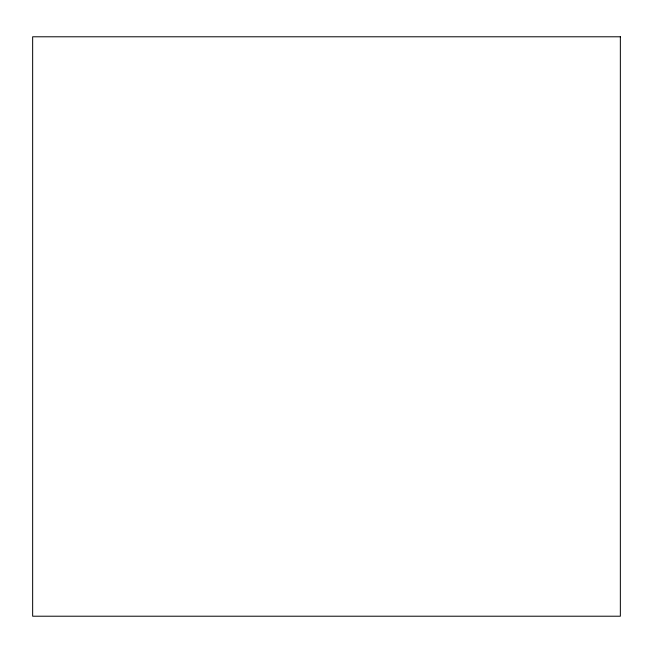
<?xml version="1.0" encoding="UTF-8"?>
<svg xmlns="http://www.w3.org/2000/svg" width="653" height="653" viewBox="0 0 653 653"><rect width="100%" height="100%" fill="white"/><g stroke="black" fill="none" stroke-linecap="round" stroke-linejoin="round"><path stroke-width="0.98" d="M620.35 36.788L32.65 36.788L32.65 616.212L620.35 616.212L620.35 36.788"/></g></svg>
